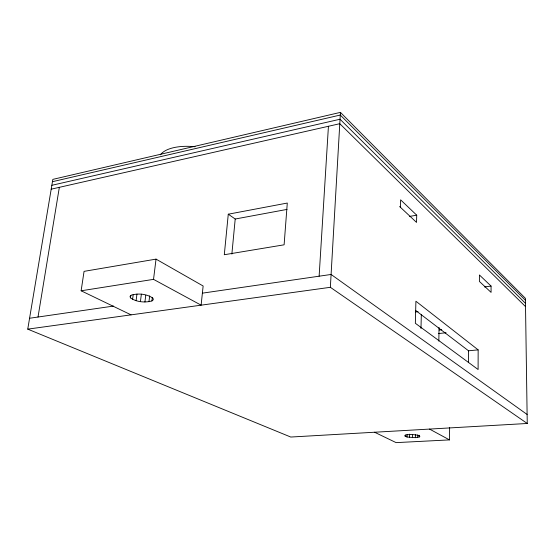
<?xml version="1.0" encoding="UTF-8"?>
<svg xmlns="http://www.w3.org/2000/svg" width="555" height="555" viewBox="0 0 555 555"><rect width="100%" height="100%" fill="white"/><g stroke="black" fill="none" stroke-linecap="round" stroke-linejoin="round"><path stroke-width="0.83" d="M478.153 349.865L478.105 369.519L415.348 323.281L415.91 301.233L478.153 349.865L468.538 350.788L415.612 310.418M468.469 362.692L468.538 350.788M374.563 432.234L396.124 442.626L449.481 439.893L449.633 427.517M438.832 341.11L439.06 327.436M415.348 437.666L419.365 436.945L419.885 436.348L417.52 435.127L412.039 434.468L406.69 434.759L404.637 435.828L407.044 437.042L415.348 437.666L415.431 434.371M417.769 437.409L417.832 434.926M420.988 328.491L421.314 314.692M419.365 436.945L419.407 435.287M400.37 207.237L400.613 199.835L416.722 215.187L416.534 222.409L399.6 206.522M412.469 437.694L412.552 434.392M407.044 437.042L407.113 434.565M409.555 437.472L409.639 434.177M405.317 436.466L405.365 434.815M527.25 423.479L330.35 287.303L340.437 112.374L52.836 179.376L27.75 329.143L290.764 437.042L527.25 423.479L525.405 298.326L340.437 112.374M319.125 276.196L328.435 126.276M231.865 254.079L235.209 219.017L228.278 214.195L224.296 254.731L284.111 244.81L287.289 203.047L228.278 214.195M151.897 300.963L153.319 299.728L152.979 298.229C146.943 293.852 138.438 293.13 131.369 295.1L130.023 296.363L130.46 297.868C136.502 302.128 144.869 302.857 151.897 300.963L152.313 297.626M148.948 301.747L149.677 295.919M156.038 259.123L203.137 285.998L201.118 305.174L153.534 279.359L156.038 259.123L84.055 271.36L81.134 290.792L131.063 314.858M144.924 301.975L145.764 295.322M140.415 301.608L141.372 294.122M136.093 300.706L136.953 294.039M130.46 297.868L130.793 295.357M132.596 299.395L133.256 294.386M38.011 317.037L59.343 187.326M52.454 181.686L340.284 115.038L525.432 300.276M51.844 185.308L340.042 119.228L525.481 303.335M51.199 189.179L339.785 123.703L525.523 306.596M235.209 219.017L287.046 209.401M409.576 216.401L416.722 215.187M81.134 290.792L153.534 279.359M29.575 318.258L113.518 306.069M202.568 293.13L331.092 274.461L527.118 414.474M27.75 329.143L330.35 287.303M484.418 286.921L491.064 286.075L491.078 292.388L479.402 281.434L479.416 274.968L491.064 286.075M415.542 311.938L418.047 311.639M439.13 330.024L441.711 329.746M438.325 333.576L446.067 332.75M429.542 429.084L449.481 439.893M160.471 154.824A36.11 16.164 7.5 0 1 195.11 146.763"/></g></svg>
